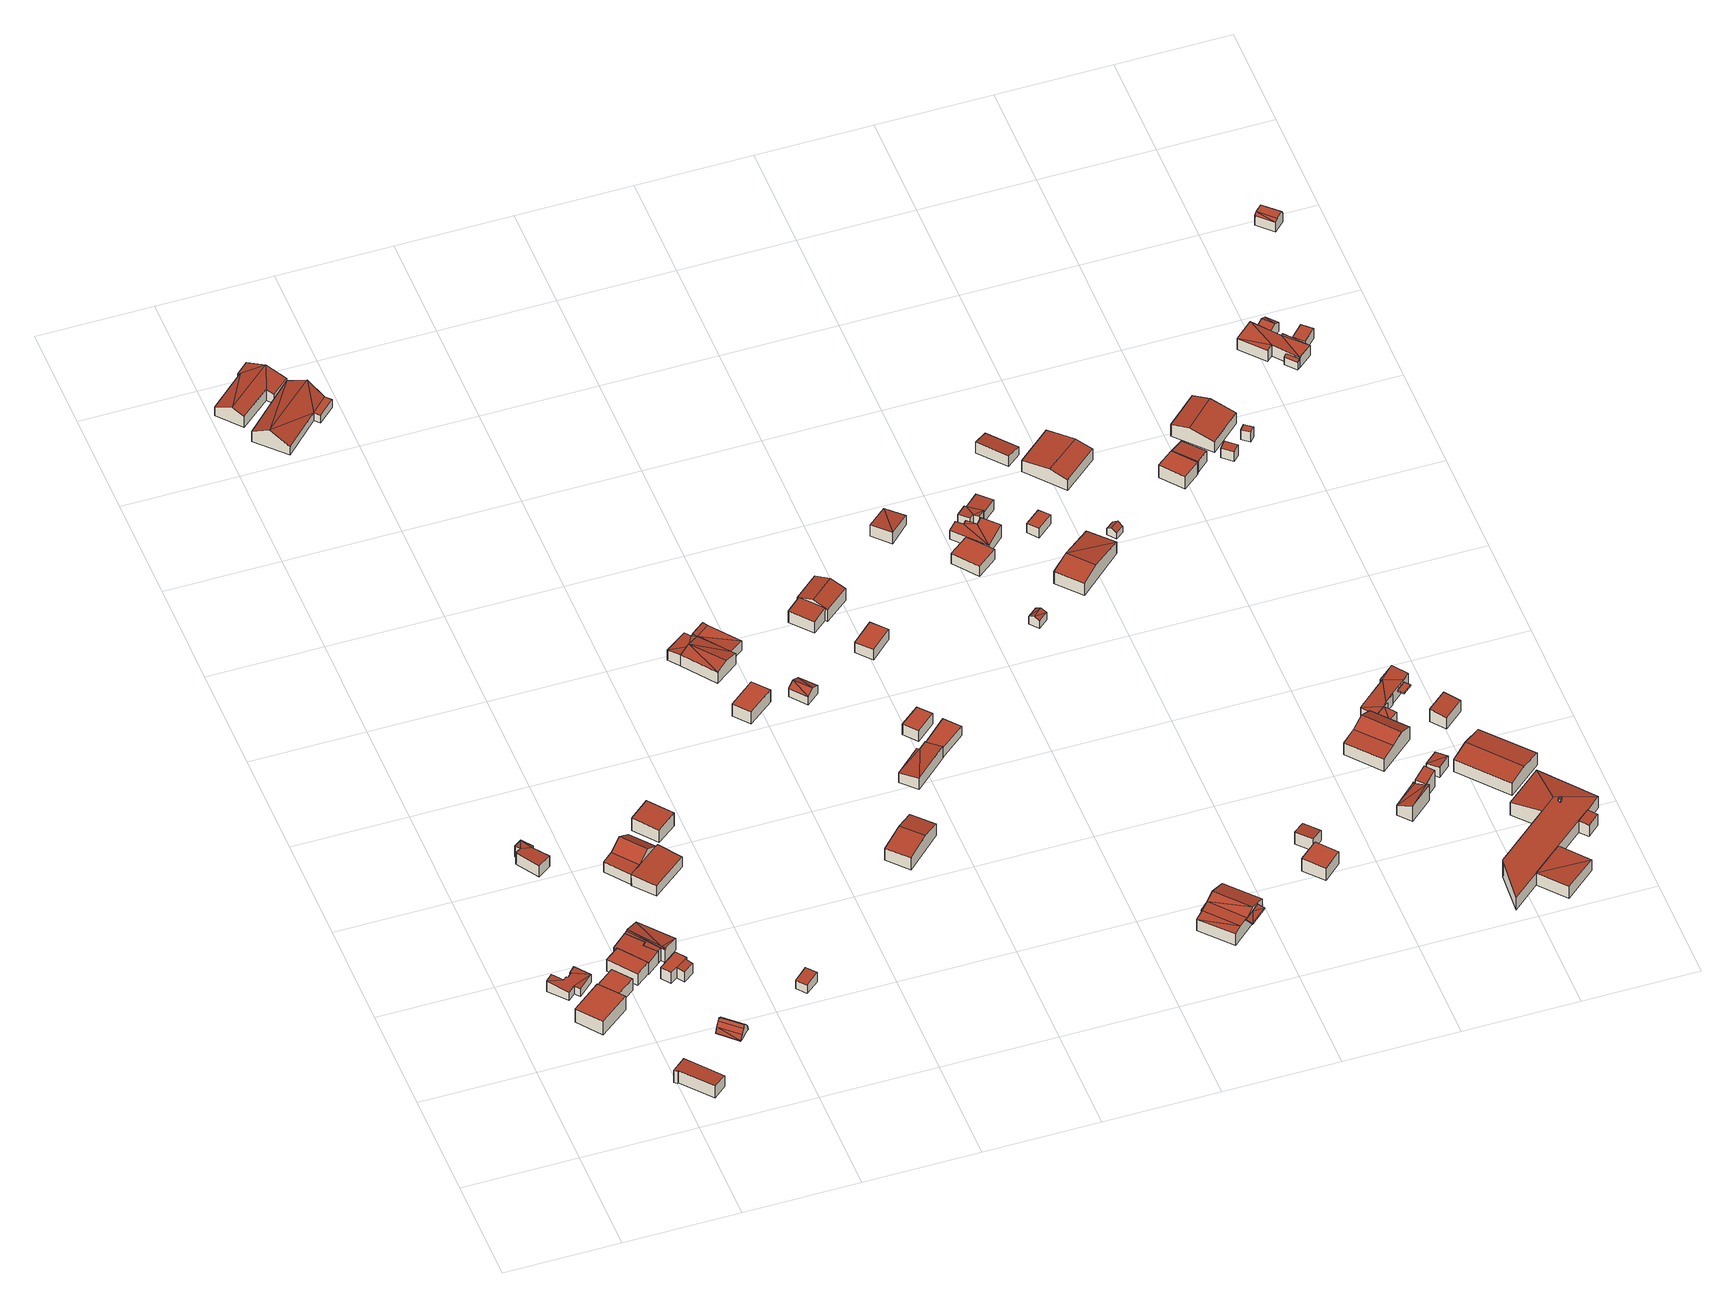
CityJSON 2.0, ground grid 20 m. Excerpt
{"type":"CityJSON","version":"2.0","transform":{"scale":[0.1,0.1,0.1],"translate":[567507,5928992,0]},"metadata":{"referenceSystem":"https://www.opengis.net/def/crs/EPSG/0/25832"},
"CityObjects":{
"building1":{"type":"Building","attributes":{"Grundfläche 2D":"17.238162","Grundhöhe NN":"1.205"},"geometry":[{"type":"Solid","lod":"3","boundaries":[[[[0,1,2]],[[3,4,5]],[[6,7,8,2,1,9,4,3]],[[10,6,3,11]],[[12,13,9,1]],[[13,14,4,9]],[[14,15,5,4]],[[15,16,3,5]],[[16,17,11,3]],[[17,18,10,11]],[[18,19,6,10]],[[19,20,7,6]],[[20,21,8,7]],[[21,22,2,8]],[[22,23,0,2]],[[23,12,1,0]],[[13,12,23,22,21,20,19,18,17,16,15,14]]]],"semantics":{"surfaces":[{"type":"RoofSurface"},{"type":"WallSurface"},{"type":"GroundSurface"}],"values":[[0,0,0,0,1,1,1,1,1,1,1,1,1,1,1,1,2]]}}]},
"building2":{"type":"Building","attributes":{"Grundfläche 2D":"51.150079","Grundhöhe NN":"1.194"},"geometry":[{"type":"Solid","lod":"3","boundaries":[[[[24,25,26,27]],[[28,29,30,31,32]],[[33,34,27,26]],[[34,35,24,27]],[[35,36,25,24]],[[36,33,26,25]],[[30,37,33,36,32,31]],[[28,32,36,38]],[[29,28,38,39]],[[30,29,39,37]],[[36,35,34,33]],[[37,39,38,36,33]]]],"semantics":{"surfaces":[{"type":"RoofSurface"},{"type":"WallSurface"},{"type":"GroundSurface"}],"values":[[0,0,1,1,1,1,1,1,1,1,2,2]]}}]},
"building3":{"type":"Building","attributes":{"Grundfläche 2D":"22.692528","Grundhöhe NN":"1.238"},"geometry":[{"type":"Solid","lod":"3","boundaries":[[[[40,41,42,43,44]],[[45,43,42]],[[46,47,44,43]],[[47,48,40,44]],[[48,49,41,40]],[[49,50,42,41]],[[50,51,45,42]],[[51,46,43,45]],[[51,50,49,48,47,46]]]],"semantics":{"surfaces":[{"type":"RoofSurface"},{"type":"WallSurface"},{"type":"GroundSurface"}],"values":[[0,0,1,1,1,1,1,1,2]]}}]},
"building4":{"type":"Building","attributes":{"Grundfläche 2D":"37.293475","Grundhöhe NN":"1.049"},"geometry":[{"type":"Solid","lod":"3","boundaries":[[[[52,53,54,55]],[[56,57,58,59,60,61,62,63,64]],[[54,56,64,55]],[[55,64,65,66,52]],[[53,52,66,67]],[[53,67,68,56,54]],[[61,60,69,70]],[[62,61,70,71]],[[63,62,71,72]],[[64,63,72,65]],[[57,56,68,73]],[[58,57,73,74]],[[60,59,58,74,69]],[[71,70,69,74,73,68,67,66,65,72]]]],"semantics":{"surfaces":[{"type":"RoofSurface"},{"type":"WallSurface"},{"type":"GroundSurface"}],"values":[[0,0,1,1,1,1,1,1,1,1,1,1,1,2]]}}]},
"building5":{"type":"Building","attributes":{"Grundfläche 2D":"14.493871","Grundhöhe NN":"1.194"},"geometry":[{"type":"Solid","lod":"3","boundaries":[[[[75,76,77]],[[78,76,75]],[[79,80,81,76,78]],[[78,75,82]],[[83,84,76,81]],[[84,85,77,76]],[[85,86,75,77]],[[86,87,82,75]],[[87,88,78,82]],[[88,89,79,78]],[[89,90,80,79]],[[90,83,81,80]],[[83,90,89,88,87,86,85,84]]]],"semantics":{"surfaces":[{"type":"RoofSurface"},{"type":"WallSurface"},{"type":"GroundSurface"}],"values":[[0,0,0,0,1,1,1,1,1,1,1,1,2]]}}]},
"building6":{"type":"Building","attributes":{"Grundfläche 2D":"12.396966","Grundhöhe NN":"1.325"},"geometry":[{"type":"Solid","lod":"3","boundaries":[[[[91,92,93]],[[94,92,91]],[[95,91,93,96]],[[97,95,96,98]],[[99,97,98,100]],[[101,99,100,102]],[[103,102,104]],[[101,102,103]],[[105,106,107,108,104,102,100,98,96,93,92,109,110]],[[103,104,108,111]],[[112,113,114,94,91,95,97,99,101,103,111,115]],[[92,94,114,109]],[[112,115,111,108,107,106,105,110,109,114,113]]]],"semantics":{"surfaces":[{"type":"RoofSurface"},{"type":"WallSurface"},{"type":"GroundSurface"}],"values":[[0,0,0,0,0,0,0,0,1,1,1,1,2]]}}]},
"building7":{"type":"Building","attributes":{"Grundfläche 2D":"12.026851","Grundhöhe NN":"1.184"},"geometry":[{"type":"Solid","lod":"3","boundaries":[[[[116,117,118,119,120,121]],[[122,117,116,123]],[[124,125,121,120]],[[125,126,116,121]],[[126,127,123,116]],[[127,128,122,123]],[[128,129,117,122]],[[129,130,118,117]],[[130,131,119,118]],[[131,124,120,119]],[[125,124,131,130,129,128,127,126]]]],"semantics":{"surfaces":[{"type":"RoofSurface"},{"type":"WallSurface"},{"type":"GroundSurface"}],"values":[[0,0,1,1,1,1,1,1,1,1,2]]}}]},
"building8":{"type":"Building","attributes":{"Grundfläche 2D":"27.058515","Grundhöhe NN":"1.029"},"geometry":[{"type":"Solid","lod":"3","boundaries":[[[[132,133,134]],[[135,136,134]],[[134,133,135]],[[137,133,132]],[[138,133,137]],[[139,133,138]],[[135,133,139]],[[59,58,134,136,62,61,60]],[[58,59,60,69,74]],[[134,58,74,140]],[[132,134,140,141]],[[142,138,137,132,141,143]],[[139,138,142,144]],[[145,71,62,136,135,139,144,146]],[[61,62,71,70]],[[60,61,70,69]],[[141,140,74,69,70,71,145,146,144,142,143]]]],"semantics":{"surfaces":[{"type":"RoofSurface"},{"type":"WallSurface"},{"type":"GroundSurface"}],"values":[[0,0,0,0,0,0,0,0,1,1,1,1,1,1,1,1,2]]}}]},
"building9":{"type":"Building","attributes":{"Grundfläche 2D":"73.670914","Grundhöhe NN":"1.153"},"geometry":[{"type":"Solid","lod":"3","boundaries":[[[[147,148,149,150]],[[151,149,148,152,153]],[[154,151,153,155,156]],[[157,155,152,158,159,160]],[[152,155,153]],[[154,156,161,162]],[[150,149,151,154,162,163]],[[147,150,163,164]],[[164,165,158,152,148,147]],[[159,158,165,166]],[[160,159,166,167]],[[157,160,167,168]],[[155,157,168,161,156]],[[161,168,167,166,165,164,163,162]]]],"semantics":{"surfaces":[{"type":"RoofSurface"},{"type":"WallSurface"},{"type":"GroundSurface"}],"values":[[0,0,0,0,1,1,1,1,1,1,1,1,1,2]]}}]},
"building10":{"type":"Building","attributes":{"Grundfläche 2D":"6.610051","Grundhöhe NN":"1.292"},"geometry":[{"type":"Solid","lod":"3","boundaries":[[[[169,170,171,172]],[[173,174,172,171]],[[174,175,169,172]],[[175,176,170,169]],[[176,173,171,170]],[[176,175,174,173]]]],"semantics":{"surfaces":[{"type":"RoofSurface"},{"type":"WallSurface"},{"type":"GroundSurface"}],"values":[[0,1,1,1,1,2]]}}]},
"building11":{"type":"Building","attributes":{"Grundfläche 2D":"22.323709","Grundhöhe NN":"1.321"},"geometry":[{"type":"Solid","lod":"3","boundaries":[[[[177,178,179,180]],[[181,182,180,179]],[[182,183,177,180]],[[183,184,178,177]],[[184,181,179,178]],[[184,183,182,181]]]],"semantics":{"surfaces":[{"type":"RoofSurface"},{"type":"WallSurface"},{"type":"GroundSurface"}],"values":[[0,1,1,1,1,2]]}}]},
"building12":{"type":"Building","attributes":{"Grundfläche 2D":"65.414044","Grundhöhe NN":"1.271"},"geometry":[{"type":"Solid","lod":"3","boundaries":[[[[185,186,187]],[[188,189,187,190]],[[185,187,189]],[[191,189,188,192]],[[193,185,189,194]],[[190,187,186,195,196]],[[188,190,196,197]],[[192,188,197,198]],[[191,192,198,199]],[[194,189,191,199,200]],[[193,194,200,201]],[[185,193,201,202]],[[186,185,202,195]],[[202,201,200,199,198,197,196,195]]]],"semantics":{"surfaces":[{"type":"RoofSurface"},{"type":"WallSurface"},{"type":"GroundSurface"}],"values":[[0,0,0,0,0,1,1,1,1,1,1,1,1,2]]}}]},
"building13":{"type":"Building","attributes":{"Grundfläche 2D":"88.616549","Grundhöhe NN":"1.245"},"geometry":[{"type":"Solid","lod":"3","boundaries":[[[[203,204,205]],[[206,205,207]],[[208,205,206]],[[203,205,208]],[[209,210,206,211]],[[208,206,210]],[[207,205,204,212,213]],[[206,207,213,214]],[[211,206,214,215]],[[209,211,215,216]],[[210,209,216,217]],[[208,210,217,218]],[[203,208,218,219]],[[204,203,219,212]],[[219,218,217,216,215,214,213,212]]]],"semantics":{"surfaces":[{"type":"RoofSurface"},{"type":"WallSurface"},{"type":"GroundSurface"}],"values":[[0,0,0,0,0,0,1,1,1,1,1,1,1,1,2]]}}]},
"building14":{"type":"Building","attributes":{"Grundfläche 2D":"19.976733","Grundhöhe NN":"1.510"},"geometry":[{"type":"Solid","lod":"3","boundaries":[[[[220,221,222,223]],[[224,225,223,222]],[[225,226,220,223]],[[226,227,221,220]],[[227,224,222,221]],[[227,226,225,224]]]],"semantics":{"surfaces":[{"type":"RoofSurface"},{"type":"WallSurface"},{"type":"GroundSurface"}],"values":[[0,1,1,1,1,2]]}}]},
"building15":{"type":"Building","attributes":{"Grundfläche 2D":"69.262731","Grundhöhe NN":"1.567"},"geometry":[{"type":"Solid","lod":"3","boundaries":[[[[228,229,230,231]],[[228,231,232]],[[233,228,234]],[[229,228,233]],[[235,236,237]],[[238,236,235]],[[239,240,236,238,241]],[[242,236,240,243]],[[242,244,236]],[[242,245,246,244]],[[234,244,246]],[[236,232,231,230,247,248,237]],[[228,232,236,244,234]],[[234,249,250,233]],[[247,230,229,233,250]],[[235,237,248,251]],[[241,238,235,251,252]],[[239,241,252,253]],[[239,253,243,240]],[[242,243,253,254]],[[245,242,254,255]],[[246,245,255,256]],[[234,246,256,249]],[[250,249,256,255,254,253,252,251,248,247]]]],"semantics":{"surfaces":[{"type":"RoofSurface"},{"type":"WallSurface"},{"type":"GroundSurface"}],"values":[[0,0,0,0,0,0,0,0,0,0,0,1,1,1,1,1,1,1,1,1,1,1,1,2]]}}]},
"building16":{"type":"Building","attributes":{"Grundfläche 2D":"39.679291","Grundhöhe NN":"1.308"},"geometry":[{"type":"Solid","lod":"3","boundaries":[[[[257,258,259,260]],[[261,257,260,262]],[[262,260,259,263,264]],[[261,262,264,265]],[[258,257,261,265,266]],[[259,258,266,263]],[[264,263,266,265]]]],"semantics":{"surfaces":[{"type":"RoofSurface"},{"type":"WallSurface"},{"type":"GroundSurface"}],"values":[[0,0,1,1,1,1,2]]}}]},
"building17":{"type":"Building","attributes":{"Grundfläche 2D":"10.180611","Grundhöhe NN":"1.537"},"geometry":[{"type":"Solid","lod":"3","boundaries":[[[[267,268,269]],[[267,269,270]],[[271,270,272]],[[267,270,271]],[[269,268,273,274]],[[272,270,269,274,275]],[[271,272,275,276]],[[273,268,267,271,276]],[[275,274,273,276]]]],"semantics":{"surfaces":[{"type":"RoofSurface"},{"type":"WallSurface"},{"type":"GroundSurface"}],"values":[[0,0,0,0,1,1,1,1,2]]}}]},
"building18":{"type":"Building","attributes":{"Grundfläche 2D":"27.708065","Grundhöhe NN":"1.618"},"geometry":[{"type":"Solid","lod":"3","boundaries":[[[[277,278,279]],[[280,278,277]],[[281,282,277,279,283]],[[277,282,284]],[[285,286,279,278]],[[286,287,283,279]],[[287,288,289,282,281,283]],[[289,290,284,282]],[[290,291,277,284]],[[291,292,280,277]],[[292,285,278,280]],[[290,289,288,287,286,285,292,291]]]],"semantics":{"surfaces":[{"type":"RoofSurface"},{"type":"WallSurface"},{"type":"GroundSurface"}],"values":[[0,0,0,0,1,1,1,1,1,1,1,2]]}}]},
"building19":{"type":"Building","attributes":{"Grundfläche 2D":"12.990890","Grundhöhe NN":"1.562"},"geometry":[{"type":"Solid","lod":"3","boundaries":[[[[293,294,295,296]],[[297,298,296,295]],[[298,299,293,296]],[[299,300,294,293]],[[300,297,295,294]],[[300,299,298,297]]]],"semantics":{"surfaces":[{"type":"RoofSurface"},{"type":"WallSurface"},{"type":"GroundSurface"}],"values":[[0,1,1,1,1,2]]}}]},
"building20":{"type":"Building","attributes":{"Grundfläche 2D":"19.057096","Grundhöhe NN":"1.577"},"geometry":[{"type":"Solid","lod":"3","boundaries":[[[[301,302,303,304]],[[288,305,304,303]],[[305,306,301,304]],[[306,289,302,301]],[[289,288,303,302]],[[289,306,305,288]]]],"semantics":{"surfaces":[{"type":"RoofSurface"},{"type":"WallSurface"},{"type":"GroundSurface"}],"values":[[0,1,1,1,1,2]]}}]},
"building21":{"type":"Building","attributes":{"Grundfläche 2D":"46.265242","Grundhöhe NN":"1.555"},"geometry":[{"type":"Solid","lod":"3","boundaries":[[[[307,308,309,310,311]],[[312,307,311,313,314]],[[313,310,315,316]],[[317,314,313,311,310,313,318]],[[309,319,320,310]],[[312,314,317,321]],[[308,307,312,321,322]],[[309,308,322,319]],[[315,310,320,323]],[[316,315,323,324]],[[313,316,324,318]],[[317,318,324,323,320,319,322,321]]]],"semantics":{"surfaces":[{"type":"RoofSurface"},{"type":"WallSurface"},{"type":"GroundSurface"}],"values":[[0,0,0,1,1,1,1,1,1,1,1,2]]}}]},
"building22":{"type":"Building","attributes":{"Grundfläche 2D":"16.877244","Grundhöhe NN":"1.564"},"geometry":[{"type":"Solid","lod":"3","boundaries":[[[[325,326,327,328]],[[329,330,328,327]],[[330,331,325,328]],[[331,332,326,325]],[[332,329,327,326]],[[332,331,330,329]]]],"semantics":{"surfaces":[{"type":"RoofSurface"},{"type":"WallSurface"},{"type":"GroundSurface"}],"values":[[0,1,1,1,1,2]]}}]},
"building23":{"type":"Building","attributes":{"Grundfläche 2D":"62.237740","Grundhöhe NN":"1.630"},"children":["building23-1"],"geometry":[{"type":"Solid","lod":"3","boundaries":[[[[333,334,335,336,337]],[[333,337,338]],[[339,338,340]],[[341,342,343,338,339]],[[333,338,343]],[[341,339,344]],[[341,344,345]],[[340,338,337,336,346,347]],[[339,340,347,348]],[[344,339,348,349]],[[345,344,349,350]],[[351,335,334,333,343,342,341,345,350]],[[336,335,351,346]],[[351,350,349,348,347,346]]]],"semantics":{"surfaces":[{"type":"RoofSurface"},{"type":"WallSurface"},{"type":"GroundSurface"}],"values":[[0,0,0,0,0,0,0,1,1,1,1,1,1,2]]}}]},
"building23-1":{"type":"BuildingInstallation","parents":["building23"],"geometry":[{"type":"MultiSurface","lod":"3","boundaries":[[[352,353,354]],[[355,356,354,357]],[[352,354,356]],[[352,356,358,359]],[[357,354,353,360,361,355]],[[356,355,361,358]],[[353,352,359,360]],[[361,360,359,358]]],"semantics":{"surfaces":[{"type":"RoofSurface"},{"type":"WallSurface"},{"type":"OuterCeilingSurface"}],"values":[0,0,0,1,1,1,1,2]}}]},
"building24":{"type":"Building","attributes":{"Grundfläche 2D":"18.567208","Grundhöhe NN":"1.535"},"geometry":[{"type":"Solid","lod":"3","boundaries":[[[[362,363,364]],[[362,364,365]],[[366,367,364,363]],[[367,368,365,364]],[[369,366,363,362]],[[368,369,362,365]],[[369,368,367,366]]]],"semantics":{"surfaces":[{"type":"RoofSurface"},{"type":"WallSurface"},{"type":"GroundSurface"}],"values":[[0,0,1,1,1,1,2]]}}]},
"building25":{"type":"Building","attributes":{"Grundfläche 2D":"23.387133","Grundhöhe NN":"1.506"},"geometry":[{"type":"Solid","lod":"3","boundaries":[[[[370,371,372,373]],[[374,375,373,372]],[[375,376,370,373]],[[376,377,371,370]],[[377,374,372,371]],[[377,376,375,374]]]],"semantics":{"surfaces":[{"type":"RoofSurface"},{"type":"WallSurface"},{"type":"GroundSurface"}],"values":[[0,1,1,1,1,2]]}}]},
"building26":{"type":"Building","attributes":{"Grundfläche 2D":"4.223376","Grundhöhe NN":"1.512"},"geometry":[{"type":"Solid","lod":"3","boundaries":[[[[378,379,380]],[[378,380,381]],[[382,381,383]],[[384,378,381,382]],[[380,379,385,386]],[[383,381,380,386,387]],[[382,383,387,388]],[[379,378,384,382,388,389,390,385]],[[389,388,387,386,385,390]]]],"semantics":{"surfaces":[{"type":"RoofSurface"},{"type":"WallSurface"},{"type":"GroundSurface"}],"values":[[0,0,0,0,1,1,1,1,2]]}}]},
"building27":{"type":"Building","attributes":{"Grundfläche 2D":"23.037105","Grundhöhe NN":"1.390"},"geometry":[{"type":"Solid","lod":"3","boundaries":[[[[391,392,393,394]],[[395,393,392]],[[396,397,393,395]],[[395,392,398]],[[399,400,394,393]],[[400,401,391,394]],[[401,402,392,391]],[[402,403,398,392]],[[403,404,395,398]],[[404,405,396,395]],[[405,406,397,396]],[[406,399,393,397]],[[406,405,404,403,402,401,400,399]]]],"semantics":{"surfaces":[{"type":"RoofSurface"},{"type":"WallSurface"},{"type":"GroundSurface"}],"values":[[0,0,0,0,1,1,1,1,1,1,1,1,2]]}}]},
"building28":{"type":"Building","attributes":{"Grundfläche 2D":"18.396726","Grundhöhe NN":"1.650"},"geometry":[{"type":"Solid","lod":"3","boundaries":[[[[407,408,409,410]],[[411,412,410,409]],[[412,413,407,410]],[[413,414,408,407]],[[414,411,409,408]],[[414,413,412,411]]]],"semantics":{"surfaces":[{"type":"RoofSurface"},{"type":"WallSurface"},{"type":"GroundSurface"}],"values":[[0,1,1,1,1,2]]}}]},
"building29":{"type":"Building","attributes":{"Grundfläche 2D":"8.948654","Grundhöhe NN":"1.663"},"geometry":[{"type":"Solid","lod":"3","boundaries":[[[[415,416,417,418]],[[419,420,418,417]],[[420,421,415,418]],[[421,422,416,415]],[[422,419,417,416]],[[422,421,420,419]]]],"semantics":{"surfaces":[{"type":"RoofSurface"},{"type":"WallSurface"},{"type":"GroundSurface"}],"values":[[0,1,1,1,1,2]]}}]},
"building30":{"type":"Building","attributes":{"Grundfläche 2D":"16.885768","Grundhöhe NN":"1.390"},"geometry":[{"type":"Solid","lod":"3","boundaries":[[[[423,424,425,426,427]],[[428,429,430,431,432]],[[433,428,434]],[[429,428,433]],[[425,424,435,436]],[[426,425,436,437]],[[427,426,437,438]],[[423,439,435,424]],[[431,430,440,441]],[[432,431,441,442]],[[428,432,442,443]],[[434,428,443,444]],[[434,444,439,423,433]],[[429,433,423,427,438,440,430]],[[443,442,441,440,438,437,436,435,439,444]]]],"semantics":{"surfaces":[{"type":"RoofSurface"},{"type":"WallSurface"},{"type":"GroundSurface"}],"values":[[0,0,0,0,1,1,1,1,1,1,1,1,1,1,2]]}}]},
"building31":{"type":"Building","attributes":{"Grundfläche 2D":"8.082575","Grundhöhe NN":"1.432"},"geometry":[{"type":"Solid","lod":"3","boundaries":[[[[445,446,447,448]],[[449,450,448,447]],[[450,451,445,448]],[[451,452,446,445]],[[452,449,447,446]],[[452,451,450,449]]]],"semantics":{"surfaces":[{"type":"RoofSurface"},{"type":"WallSurface"},{"type":"GroundSurface"}],"values":[[0,1,1,1,1,2]]}}]},
"building32":{"type":"Building","attributes":{"Grundfläche 2D":"57.382113","Grundhöhe NN":"1.348"},"geometry":[{"type":"Solid","lod":"3","boundaries":[[[[453,454,455]],[[456,454,453]],[[457,456,453,458]],[[455,454,459,460]],[[458,453,455,460,461]],[[457,458,461,462]],[[459,454,456,457,462]],[[460,459,462,461]]]],"semantics":{"surfaces":[{"type":"RoofSurface"},{"type":"WallSurface"},{"type":"GroundSurface"}],"values":[[0,0,0,1,1,1,1,2]]}}]},
"building33":{"type":"Building","attributes":{"Grundfläche 2D":"18.345340","Grundhöhe NN":"0.863"},"geometry":[{"type":"Solid","lod":"3","boundaries":[[[[463,464,465,466]],[[467,468,466,465]],[[468,469,463,466]],[[469,470,464,463]],[[470,467,465,464]],[[470,469,468,467]]]],"semantics":{"surfaces":[{"type":"RoofSurface"},{"type":"WallSurface"},{"type":"GroundSurface"}],"values":[[0,1,1,1,1,2]]}}]},
"building34":{"type":"Building","attributes":{"Grundfläche 2D":"3.362050","Grundhöhe NN":"1.123"},"geometry":[{"type":"Solid","lod":"3","boundaries":[[[[471,472,473,474]],[[475,472,471,476]],[[474,473,477,478]],[[476,471,474,478,479]],[[475,476,479,480]],[[477,473,472,475,480]],[[479,478,477,480]]]],"semantics":{"surfaces":[{"type":"RoofSurface"},{"type":"WallSurface"},{"type":"GroundSurface"}],"values":[[0,0,1,1,1,1,2]]}}]},
"building35":{"type":"Building","attributes":{"Grundfläche 2D":"65.743600","Grundhöhe NN":"1.059"},"geometry":[{"type":"Solid","lod":"3","boundaries":[[[[481,482,483,484]],[[485,481,484,486]],[[486,484,483,487,488]],[[485,486,488,489]],[[482,481,485,489,490]],[[483,482,490,487]],[[488,487,490,489]]]],"semantics":{"surfaces":[{"type":"RoofSurface"},{"type":"WallSurface"},{"type":"GroundSurface"}],"values":[[0,0,1,1,1,1,2]]}}]},
"building36":{"type":"Building","attributes":{"Grundfläche 2D":"15.821832","Grundhöhe NN":"1.647"},"geometry":[{"type":"Solid","lod":"3","boundaries":[[[[491,492,493]],[[494,492,491]],[[495,496,497,492,494]],[[498,493,499]],[[500,493,498]],[[491,493,500]],[[501,502,493,492]],[[502,503,499,493]],[[503,504,498,499]],[[504,505,500,498]],[[505,506,491,500]],[[506,507,494,491]],[[507,508,509,496,495,494]],[[509,510,497,496]],[[510,501,492,497]],[[509,508,507,506,505,504,503,502,501,510]]]],"semantics":{"surfaces":[{"type":"RoofSurface"},{"type":"WallSurface"},{"type":"GroundSurface"}],"values":[[0,0,0,0,0,0,1,1,1,1,1,1,1,1,1,2]]}}]},
"building37":{"type":"Building","attributes":{"Grundfläche 2D":"5.818471","Grundhöhe NN":"1.652"},"geometry":[{"type":"Solid","lod":"3","boundaries":[[[[511,512,513,514,515]],[[513,512,516,517]],[[514,513,517,518]],[[515,514,518,519]],[[512,511,515,519,520,516]],[[518,517,516,520,519]]]],"semantics":{"surfaces":[{"type":"RoofSurface"},{"type":"WallSurface"},{"type":"GroundSurface"}],"values":[[0,1,1,1,1,2]]}}]},
"building38":{"type":"Building","attributes":{"Grundfläche 2D":"95.320618","Grundhöhe NN":"1.322"},"children":["building38-1"],"geometry":[{"type":"Solid","lod":"3","boundaries":[[[[521,522,523,524,525]],[[526,527,524,523]],[[528,529,527,526]],[[530,531,532,533]],[[534,535,531]],[[535,536,532,531]],[[537,538,535]],[[538,539,536,535]],[[539,540,541,536]],[[542,536,541]],[[531,543,544]],[[531,544,545]],[[546,534,531,530,543,531,547]],[[535,534,546,548]],[[537,535,548,549]],[[538,537,549,550]],[[539,538,550,551,540]],[[541,540,551,552]],[[542,541,552,553]],[[536,542,553,554]],[[532,536,554,555]],[[532,555,556,533]],[[544,543,530,533,522,521,525,557,558]],[[526,523,522,533,556,559,528]],[[529,528,559,560]],[[525,524,527,529,560,557]],[[545,544,558,561]],[[531,545,561,547]],[[546,547,561,558,557,560,559,556,555,554,553,552,551,550,549,548]]]],"semantics":{"surfaces":[{"type":"RoofSurface"},{"type":"WallSurface"},{"type":"GroundSurface"}],"values":[[0,0,0,0,0,0,0,0,0,0,0,0,1,1,1,1,1,1,1,1,1,1,1,1,1,1,1,1,2]]}}]},
"building38-1":{"type":"BuildingInstallation","parents":["building38"],"geometry":[{"type":"MultiSurface","lod":"3","boundaries":[[[562,563,564,565]],[[566,567,565,564]],[[567,568,562,565]],[[568,569,563,562]],[[569,566,564,563]],[[569,568,567,566]]],"semantics":{"surfaces":[{"type":"RoofSurface"},{"type":"WallSurface"},{"type":"OuterCeilingSurface"}],"values":[0,1,1,1,1,2]}}]},
"building39":{"type":"Building","attributes":{"Grundfläche 2D":"6.743966","Grundhöhe NN":"1.559"},"geometry":[{"type":"Solid","lod":"3","boundaries":[[[[570,571,572]],[[573,571,570]],[[574,575,572,571]],[[575,576,570,572]],[[576,577,573,570]],[[577,574,571,573]],[[577,576,575,574]]]],"semantics":{"surfaces":[{"type":"RoofSurface"},{"type":"WallSurface"},{"type":"GroundSurface"}],"values":[[0,0,1,1,1,1,2]]}}]},
"building40":{"type":"Building","attributes":{"Grundfläche 2D":"223.208032","Grundhöhe NN":"1.879"},"children":["building40-1"],"geometry":[{"type":"Solid","lod":"3","boundaries":[[[[578,579,580]],[[578,581,582,579]],[[583,580,579,582,584,585,586,587,588,589]],[[590,591,592,593]],[[594,595,596]],[[587,596,595,597]],[[578,580,598,599]],[[581,578,599,600]],[[582,581,600,601]],[[584,582,601,602]],[[585,584,602,603]],[[589,588,587,597,604,605]],[[606,586,585,603]],[[583,607,598,580]],[[592,583,589,593]],[[593,589,605,608,590]],[[591,590,608,609]],[[591,609,607,583,592]],[[596,586,606,610,594]],[[595,594,610,611]],[[597,595,611,604]],[[586,596,587]],[[603,602,601,600,599,598,607,609,608,605,604,611,610,606]]]],"semantics":{"surfaces":[{"type":"RoofSurface"},{"type":"WallSurface"},{"type":"GroundSurface"}],"values":[[0,0,0,0,0,0,1,1,1,1,1,1,1,1,1,1,1,1,1,1,1,1,2]]}}]},
"building40-1":{"type":"BuildingInstallation","parents":["building40"],"geometry":[{"type":"MultiSurface","lod":"3","boundaries":[[[612,613,614,615]],[[616,617,615,614]],[[617,618,612,615]],[[613,612,618,619]],[[613,619,616,614]]],"semantics":{"surfaces":[{"type":"RoofSurface"},{"type":"WallSurface"}],"values":[0,1,1,1,1]}}]},
"building41":{"type":"Building","attributes":{"Grundfläche 2D":"33.063877","Grundhöhe NN":"0.922"},"geometry":[{"type":"Solid","lod":"3","boundaries":[[[[620,621,622,623]],[[620,623,624]],[[625,626,624,627]],[[620,624,626]],[[628,629,623,622]],[[629,630,624,623]],[[630,631,627,624]],[[631,632,625,627]],[[632,633,626,625]],[[633,634,620,626]],[[634,635,621,620]],[[635,628,622,621]],[[629,628,635,634,633,632,631,630]]]],"semantics":{"surfaces":[{"type":"RoofSurface"},{"type":"WallSurface"},{"type":"GroundSurface"}],"values":[[0,0,0,0,1,1,1,1,1,1,1,1,2]]}}]},
"building42":{"type":"Building","attributes":{"Grundfläche 2D":"82.862418","Grundhöhe NN":"1.499"},"geometry":[{"type":"Solid","lod":"3","boundaries":[[[[636,637,638,639]],[[640,637,636,641]],[[639,638,642,643]],[[641,636,639,643,644]],[[640,641,644,645]],[[642,638,637,640,645]],[[643,642,645,644]]]],"semantics":{"surfaces":[{"type":"RoofSurface"},{"type":"WallSurface"},{"type":"GroundSurface"}],"values":[[0,0,1,1,1,1,2]]}}]},
"building43":{"type":"Building","attributes":{"Grundfläche 2D":"13.516023","Grundhöhe NN":"1.317"},"geometry":[{"type":"Solid","lod":"3","boundaries":[[[[646,647,648,649]],[[650,651,649,648]],[[651,652,646,649]],[[652,653,647,646]],[[653,650,648,647]],[[653,652,651,650]]]],"semantics":{"surfaces":[{"type":"RoofSurface"},{"type":"WallSurface"},{"type":"GroundSurface"}],"values":[[0,1,1,1,1,2]]}}]},
"building44":{"type":"Building","attributes":{"Grundfläche 2D":"3.380134","Grundhöhe NN":"0.886"},"geometry":[{"type":"Solid","lod":"3","boundaries":[[[[654,655,656,657]],[[658,659,657,656]],[[659,660,654,657]],[[660,661,655,654]],[[661,658,656,655]],[[661,660,659,658]]]],"semantics":{"surfaces":[{"type":"RoofSurface"},{"type":"WallSurface"},{"type":"GroundSurface"}],"values":[[0,1,1,1,1,2]]}}]},
"building45":{"type":"Building","attributes":{"Grundfläche 2D":"56.427359","Grundhöhe NN":"0.751"},"geometry":[{"type":"Solid","lod":"3","boundaries":[[[[662,663,664,665]],[[666,663,662,667]],[[665,664,668,669]],[[667,662,665,669,670]],[[666,667,670,671]],[[668,664,663,666,671]],[[670,669,668,671]]]],"semantics":{"surfaces":[{"type":"RoofSurface"},{"type":"WallSurface"},{"type":"GroundSurface"}],"values":[[0,0,1,1,1,1,2]]}}]},
"building46":{"type":"Building","attributes":{"Grundfläche 2D":"2.042074","Grundhöhe NN":"0.815"},"geometry":[{"type":"Solid","lod":"3","boundaries":[[[[672,673,674,675]],[[676,677,675,674]],[[677,678,672,675]],[[678,679,673,672]],[[679,676,674,673]],[[679,678,677,676]]]],"semantics":{"surfaces":[{"type":"RoofSurface"},{"type":"WallSurface"},{"type":"GroundSurface"}],"values":[[0,1,1,1,1,2]]}}]},
"building47":{"type":"Building","attributes":{"Grundfläche 2D":"38.562797","Grundhöhe NN":"0.639"},"geometry":[{"type":"Solid","lod":"3","boundaries":[[[[680,681,682]],[[683,681,680]],[[684,683,680,685]],[[686,685,687]],[[684,685,686]],[[684,686,688]],[[689,690,682,681]],[[690,691,680,682]],[[691,692,693,687,685,680]],[[693,694,686,687]],[[694,695,688,686]],[[695,696,684,688]],[[696,697,683,684]],[[697,689,681,683]],[[697,696,695,694,693,692,691,690,689]]]],"semantics":{"surfaces":[{"type":"RoofSurface"},{"type":"WallSurface"},{"type":"GroundSurface"}],"values":[[0,0,0,0,0,0,1,1,1,1,1,1,1,1,2]]}}]},
"building48":{"type":"Building","attributes":{"Grundfläche 2D":"1.690256","Grundhöhe NN":"0.659"},"geometry":[{"type":"Solid","lod":"3","boundaries":[[[[698,699,700,701]],[[702,703,701,700]],[[703,704,698,701]],[[704,705,699,698]],[[705,702,700,699]],[[705,704,703,702]]]],"semantics":{"surfaces":[{"type":"RoofSurface"},{"type":"WallSurface"},{"type":"GroundSurface"}],"values":[[0,1,1,1,1,2]]}}]},
"building49":{"type":"Building","attributes":{"Grundfläche 2D":"6.617093","Grundhöhe NN":"0.636"},"geometry":[{"type":"Solid","lod":"3","boundaries":[[[[706,707,708,709]],[[710,706,711]],[[707,706,710]],[[709,708,712,713]],[[711,706,709,713,714]],[[710,711,714,715]],[[712,708,707,710,715]],[[714,713,712,715]]]],"semantics":{"surfaces":[{"type":"RoofSurface"},{"type":"WallSurface"},{"type":"GroundSurface"}],"values":[[0,0,0,1,1,1,1,2]]}}]},
"building50":{"type":"Building","attributes":{"Grundfläche 2D":"6.603090","Grundhöhe NN":"0.685"},"geometry":[{"type":"Solid","lod":"3","boundaries":[[[[716,717,718,719]],[[720,721,719,718]],[[721,722,716,719]],[[722,723,717,716]],[[723,720,718,717]],[[723,722,721,720]]]],"semantics":{"surfaces":[{"type":"RoofSurface"},{"type":"WallSurface"},{"type":"GroundSurface"}],"values":[[0,1,1,1,1,2]]}}]},
"building51":{"type":"Building","attributes":{"Grundfläche 2D":"8.705695","Grundhöhe NN":"0.701"},"geometry":[{"type":"Solid","lod":"3","boundaries":[[[[724,725,726]],[[727,725,724]],[[728,724,726,729]],[[730,729,731]],[[728,729,730]],[[731,729,726,725,732,733]],[[730,731,733,734]],[[727,724,728,730,734,735]],[[725,727,735,732]],[[733,732,735,734]]]],"semantics":{"surfaces":[{"type":"RoofSurface"},{"type":"WallSurface"},{"type":"GroundSurface"}],"values":[[0,0,0,0,0,1,1,1,1,2]]}}]}
},
"vertices":[
[84,370,35],[72,358,36],[99,354,33],[145,354,29],[111,339,30],[119,330,29],[115,364,33],[107,357,33],[105,359,33],[99,328,30],[113,365,33],[124,376,33],[72,358,12],[99,328,12],[111,339,12],[119,330,12],[145,354,12],[124,376,12],[113,365,12],[115,364,12],[107,357,12],[105,359,12],[99,354,12],[84,370,12],
[176,346,38],[143,320,38],[167,290,38],[200,315,38],[92,280,41],[124,238,42],[176,278,42],[167,290,42],[143,320,41],[167,290,12],[200,315,12],[176,346,12],[143,320,12],[176,278,12],[92,280,12],[124,238,12],
[266,66,36],[218,124,36],[193,102,39],[200,98,39],[243,47,39],[198,97,39],[200,98,12],[243,47,12],[266,66,12],[218,124,12],[193,102,12],[198,97,12],
[177,371,36],[212,325,36],[236,343,36],[201,389,36],[236,343,34],[237,342,34],[259,360,37],[257,361,37],[241,380,37],[246,385,38],[222,414,38],[197,394,34],[201,389,34],[201,389,10],[177,371,10],[212,325,10],[236,343,10],[241,380,10],[246,385,10],[222,414,10],[197,394,10],[237,342,10],[259,360,10],
[138,666,35],[149,645,35],[152,647,35],[132,648,36],[121,641,37],[146,601,37],[169,618,35],[125,657,35],[169,618,12],[149,645,12],[152,647,12],[138,666,12],[125,657,12],[132,648,12],[121,641,12],[146,601,12],
[340,169,26],[311,202,14],[308,198,26],[342,172,14],[336,166,32],[305,195,32],[333,163,35],[301,192,35],[330,159,32],[298,188,32],[326,154,25],[294,183,25],[322,151,14],[291,181,14],[301,192,13],[298,188,13],[294,183,13],[291,181,13],[311,202,13],[305,195,13],[322,151,13],[333,163,13],[336,166,13],[342,172,13],[330,159,13],
[275,318,36],[294,331,36],[297,333,36],[284,351,36],[251,326,36],[263,310,36],[302,319,34],[284,306,34],[251,326,12],[263,310,12],[275,318,12],[284,306,12],[302,319,12],[294,331,12],[297,333,12],[284,351,12],
[270,358,38],[267,366,40],[265,365,38],[228,419,40],[227,418,38],[271,360,40],[295,379,35],[249,436,34],[265,365,10],[270,358,10],[295,379,10],[271,360,10],[249,436,10],[227,418,10],[228,419,10],
[278,536,34],[296,551,36],[263,592,36],[245,578,34],[281,607,51],[297,552,37],[314,566,51],[302,623,34],[332,580,37],[335,582,34],[337,583,37],[276,535,37],[306,500,34],[365,547,34],[335,582,12],[302,623,12],[245,578,12],[278,536,12],[276,535,12],[306,500,12],[365,547,12],[337,583,12],
[456,216,31],[480,235,34],[466,252,34],[443,233,31],[466,252,13],[443,233,13],[456,216,13],[480,235,13],
[317,649,40],[349,609,40],[383,636,42],[351,676,42],[383,636,13],[351,676,13],[317,649,13],[349,609,13],
[67,1787,35],[6,1733,33],[27,1710,46],[93,1738,38],[108,1781,46],[41,1693,38],[133,1753,34],[103,1727,33],[64,1790,33],[85,1808,34],[6,1733,13],[41,1693,13],[93,1738,13],[103,1727,13],[133,1753,13],[85,1808,13],[64,1790,13],[67,1787,13],
[131,1749,34],[42,1661,34],[64,1638,52],[149,1672,29],[89,1613,29],[156,1723,52],[186,1690,29],[177,1700,29],[158,1663,29],[42,1661,12],[89,1613,12],[149,1672,12],[158,1663,12],[186,1690,12],[177,1700,12],[156,1723,12],[131,1749,12],
[550,833,42],[572,806,42],[617,842,42],[594,869,42],[617,842,15],[594,869,15],[550,833,15],[572,806,15],
[529,978,45],[573,924,45],[593,938,40],[587,945,40],[550,995,40],[552,908,40],[510,964,40],[612,964,37],[550,995,38],[587,945,39],[573,1013,38],[544,1003,39],[547,999,38],[567,1021,39],[541,1000,38],[544,1003,38],[529,978,39],[533,1011,37],[495,983,38],[593,938,16],[587,945,16],[510,964,16],[552,908,16],[612,964,16],[567,1021,16],[544,1003,16],[541,1000,16],[533,1011,16],[495,983,16],
[738,453,46],[764,478,39],[732,512,39],[706,487,46],[702,420,39],[670,454,39],[732,512,13],[670,454,13],[702,420,13],[764,478,13],
[658,853,40],[648,844,33],[671,816,33],[682,826,40],[670,862,33],[693,835,33],[648,844,15],[671,816,15],[693,835,15],[670,862,15],
[796,644,38],[747,606,37],[772,580,41],[792,648,37],[829,633,43],[809,655,39],[830,633,43],[809,656,39],[747,606,16],[772,580,16],[830,633,16],[829,633,16],[809,655,16],[809,656,16],[796,644,16],[792,648,16],
[807,681,39],[841,710,39],[822,732,39],[788,704,39],[822,732,16],[788,704,16],[807,681,16],[841,710,16],
[853,697,36],[809,655,37],[829,633,37],[875,671,36],[875,671,16],[853,697,16],
[785,1035,51],[767,1057,42],[725,1021,42],[727,1019,43],[744,1000,51],[803,1014,42],[758,983,43],[761,979,42],[702,998,41],[733,962,41],[761,979,16],[758,983,16],[725,1021,16],[727,1019,16],[803,1014,16],[767,1057,16],[702,998,16],[733,962,16],
[838,909,39],[815,934,39],[778,900,39],[801,875,39],[778,900,16],[801,875,16],[838,909,16],[815,934,16],
[1167,125,54],[1179,136,48],[1191,147,43],[1143,200,43],[1119,179,54],[1106,167,46],[1093,153,44],[1092,155,44],[1139,101,44],[1151,111,46],[1153,112,46],[1079,141,40],[1126,89,41],[1143,200,16],[1092,155,16],[1093,153,16],[1079,141,16],[1126,89,16],[1191,147,16],
[1188,127,42],[1179,136,46],[1167,125,45],[1151,111,45],[1159,101,42],[1153,112,45],[1159,101,40],[1188,127,40],[1179,136,43],[1151,111,43],
[921,1168,35],[887,1136,40],[915,1107,41],[949,1141,35],[887,1136,15],[915,1107,15],[949,1141,15],[921,1168,15],
[1021,1062,38],[987,1036,38],[1020,994,37],[1055,1022,37],[1020,994,15],[1055,1022,15],[1021,1062,15],[987,1036,15],
[1064,861,37],[1070,854,32],[1087,868,32],[1080,876,37],[1057,869,32],[1074,883,32],[1063,862,37],[1070,854,15],[1087,868,15],[1074,883,15],[1057,869,15],[1063,862,15],[1064,861,15],
[1056,1091,42],[1047,1082,39],[1051,1037,33],[1081,1065,42],[1028,1092,36],[1017,1102,36],[1003,1089,33],[1033,1097,38],[1051,1037,14],[1081,1065,14],[1056,1091,14],[1047,1082,14],[1033,1097,14],[1028,1092,14],[1017,1102,14],[1003,1089,14],
[1308,177,43],[1339,205,43],[1311,238,43],[1279,210,43],[1311,238,16],[1279,210,16],[1308,177,16],[1339,205,16],
[1330,262,39],[1308,287,39],[1288,269,44],[1310,244,44],[1288,269,17],[1310,244,17],[1330,262,17],[1308,287,17],
[1066,1107,35],[1067,1106,36],[1090,1127,36],[1069,1151,33],[1045,1130,33],[1048,1105,37],[1045,1130,34],[1043,1132,33],[1027,1118,33],[1042,1101,37],[1066,1107,40],[1055,1097,39],[1067,1106,14],[1090,1127,14],[1069,1151,14],[1045,1130,14],[1066,1107,14],[1043,1132,14],[1027,1118,14],[1042,1101,14],[1048,1105,14],[1055,1097,14],
[1122,1062,34],[1137,1044,35],[1164,1067,35],[1149,1084,34],[1164,1067,14],[1149,1084,14],[1122,1062,14],[1137,1044,14],
[1154,967,48],[1240,972,39],[1204,1012,37],[1190,926,48],[1162,901,40],[1125,942,40],[1240,972,13],[1204,1012,13],[1125,942,13],[1162,901,13],
[1169,1233,27],[1130,1279,27],[1107,1260,33],[1146,1214,33],[1107,1260,9],[1146,1214,9],[1169,1233,9],[1130,1279,9],
[1260,1022,31],[1246,1011,31],[1252,1004,24],[1266,1015,24],[1240,1019,24],[1254,1030,24],[1252,1004,11],[1266,1015,11],[1254,1030,11],[1240,1019,11],
[1254,1206,42],[1220,1246,35],[1161,1195,35],[1194,1156,42],[1275,1182,35],[1215,1131,35],[1161,1195,11],[1215,1131,11],[1275,1182,11],[1220,1246,11],
[1461,276,38],[1516,295,47],[1503,309,41],[1480,255,49],[1520,290,49],[1521,292,49],[1518,296,47],[1502,314,40],[1505,311,41],[1500,312,40],[1516,295,16],[1503,309,16],[1505,311,16],[1502,314,16],[1500,312,16],[1461,276,16],[1480,255,16],[1520,290,16],[1521,292,16],[1518,296,16],
[1518,296,49],[1538,314,54],[1525,329,54],[1503,309,49],[1516,295,49],[1538,314,17],[1525,329,17],[1503,309,17],[1516,295,17],[1518,296,17],
[1513,458,41],[1490,485,41],[1470,468,54],[1517,412,54],[1537,430,41],[1451,452,44],[1499,397,44],[1428,433,39],[1476,377,39],[1498,476,37],[1516,490,37],[1479,498,40],[1490,485,38],[1523,495,37],[1521,497,37],[1531,543,40],[1537,511,37],[1537,512,37],[1565,536,37],[1576,546,37],[1556,569,40],[1529,546,40],[1498,476,36],[1513,458,36],[1530,472,36],[1523,495,13],[1516,490,13],[1521,497,13],[1537,511,13],[1537,512,13],[1576,546,13],[1556,569,13],[1529,546,13],[1531,543,13],[1479,498,13],[1490,485,13],[1537,430,13],[1513,458,13],[1428,433,13],[1476,377,13],[1530,472,13],
[1557,513,31],[1573,526,31],[1565,536,31],[1549,522,31],[1565,536,29],[1549,522,29],[1557,513,29],[1573,526,29],
[1536,350,36],[1573,351,39],[1558,369,36],[1552,332,39],[1573,351,16],[1558,369,16],[1536,350,16],[1552,332,16],
[1691,268,47],[1693,194,56],[1764,183,44],[1628,214,47],[1666,171,56],[1738,160,44],[1572,90,56],[1567,13,45],[1615,54,45],[1656,90,45],[1669,101,45],[1717,142,44],[1729,128,44],[1750,146,44],[1738,160,45],[1717,142,45],[1654,9,46],[1708,56,42],[1615,54,46],[1669,101,44],[1764,183,19],[1691,268,19],[1628,214,19],[1666,171,19],[1572,90,19],[1567,13,19],[1669,101,19],[1717,142,19],[1615,54,19],[1738,160,19],[1729,128,19],[1750,146,19],[1654,9,19],[1708,56,19],
[1704,185,60],[1702,188,60],[1698,185,60],[1701,182,60],[1698,185,54],[1701,182,53],[1704,185,53],[1702,188,54],
[1422,1102,34],[1443,1121,32],[1413,1155,32],[1391,1138,34],[1389,1136,36],[1391,1074,36],[1420,1098,36],[1360,1113,36],[1413,1155,9],[1391,1138,9],[1389,1136,9],[1360,1113,9],[1391,1074,9],[1420,1098,9],[1422,1102,9],[1443,1121,9],
[1675,281,48],[1606,363,48],[1578,338,42],[1647,257,42],[1636,388,42],[1706,308,42],[1578,338,15],[1647,257,15],[1706,308,15],[1636,388,15],
[1633,462,37],[1613,485,41],[1580,457,41],[1600,433,37],[1580,457,13],[1600,433,13],[1633,462,13],[1613,485,13],
[1484,1106,30],[1494,1117,32],[1477,1133,32],[1467,1122,30],[1477,1133,9],[1467,1122,9],[1484,1106,9],[1494,1117,9],
[1484,1219,42],[1432,1169,42],[1462,1136,32],[1515,1185,32],[1409,1193,34],[1462,1242,34],[1462,1136,8],[1515,1185,8],[1462,1242,8],[1409,1193,8],
[1531,1148,30],[1518,1159,30],[1510,1149,30],[1523,1139,30],[1510,1149,8],[1523,1139,8],[1531,1148,8],[1518,1159,8],
[1618,1309,31],[1572,1341,31],[1608,1300,31],[1603,1368,32],[1640,1325,30],[1651,1270,29],[1676,1290,29],[1652,1270,29],[1643,1328,30],[1572,1341,6],[1608,1300,6],[1618,1309,6],[1651,1270,6],[1652,1270,6],[1676,1290,6],[1643,1328,6],[1640,1325,6],[1603,1368,6],
[1646,1266,24],[1651,1270,26],[1635,1289,26],[1630,1284,24],[1635,1289,7],[1630,1284,7],[1646,1266,7],[1651,1270,7],
[1639,1350,32],[1623,1369,32],[1611,1359,26],[1627,1340,26],[1631,1376,26],[1647,1357,26],[1611,1359,6],[1627,1340,6],[1647,1357,6],[1631,1376,6],
[1671,1301,29],[1693,1323,29],[1677,1338,29],[1656,1317,29],[1677,1338,7],[1656,1317,7],[1671,1301,7],[1693,1323,7],
[1693,1594,33],[1716,1565,28],[1719,1568,33],[1690,1591,28],[1705,1605,33],[1731,1580,33],[1707,1608,28],[1733,1582,28],[1716,1565,7],[1733,1582,7],[1707,1608,7],[1690,1591,7]
]}
